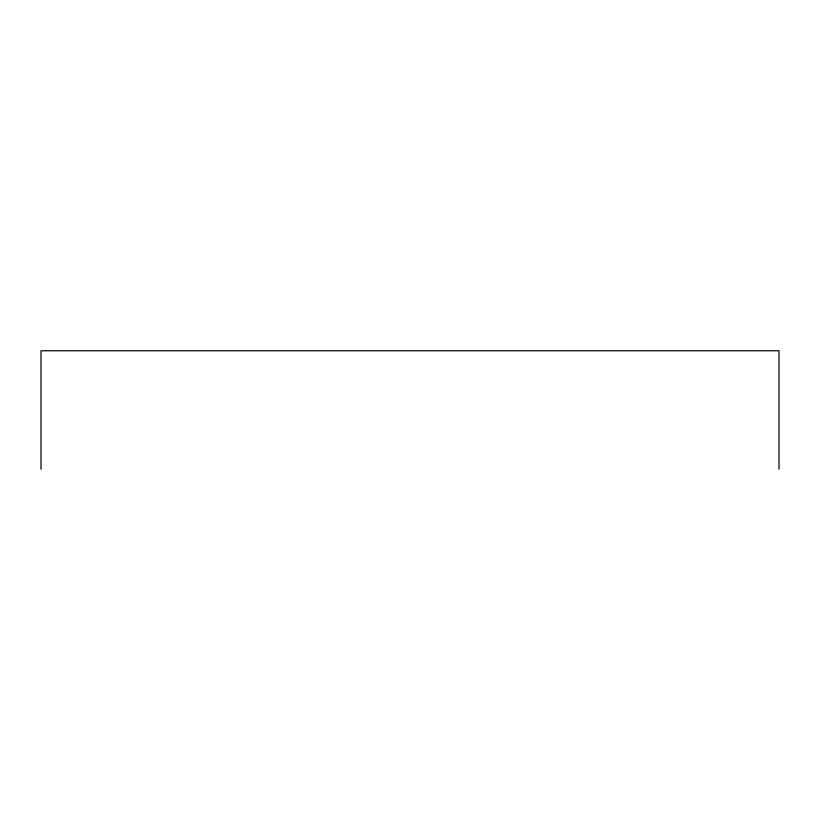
<?xml version="1.0" encoding="UTF-8"?>
<svg xmlns="http://www.w3.org/2000/svg" width="820" height="820" viewBox="0 0 820 820"><rect width="100%" height="100%" fill="white"/><g stroke="black" fill="none" stroke-linecap="round" stroke-linejoin="round"><path stroke-width="1.23" d="M779 469.235L779 350.765L41 350.765L41 469.235"/></g></svg>
